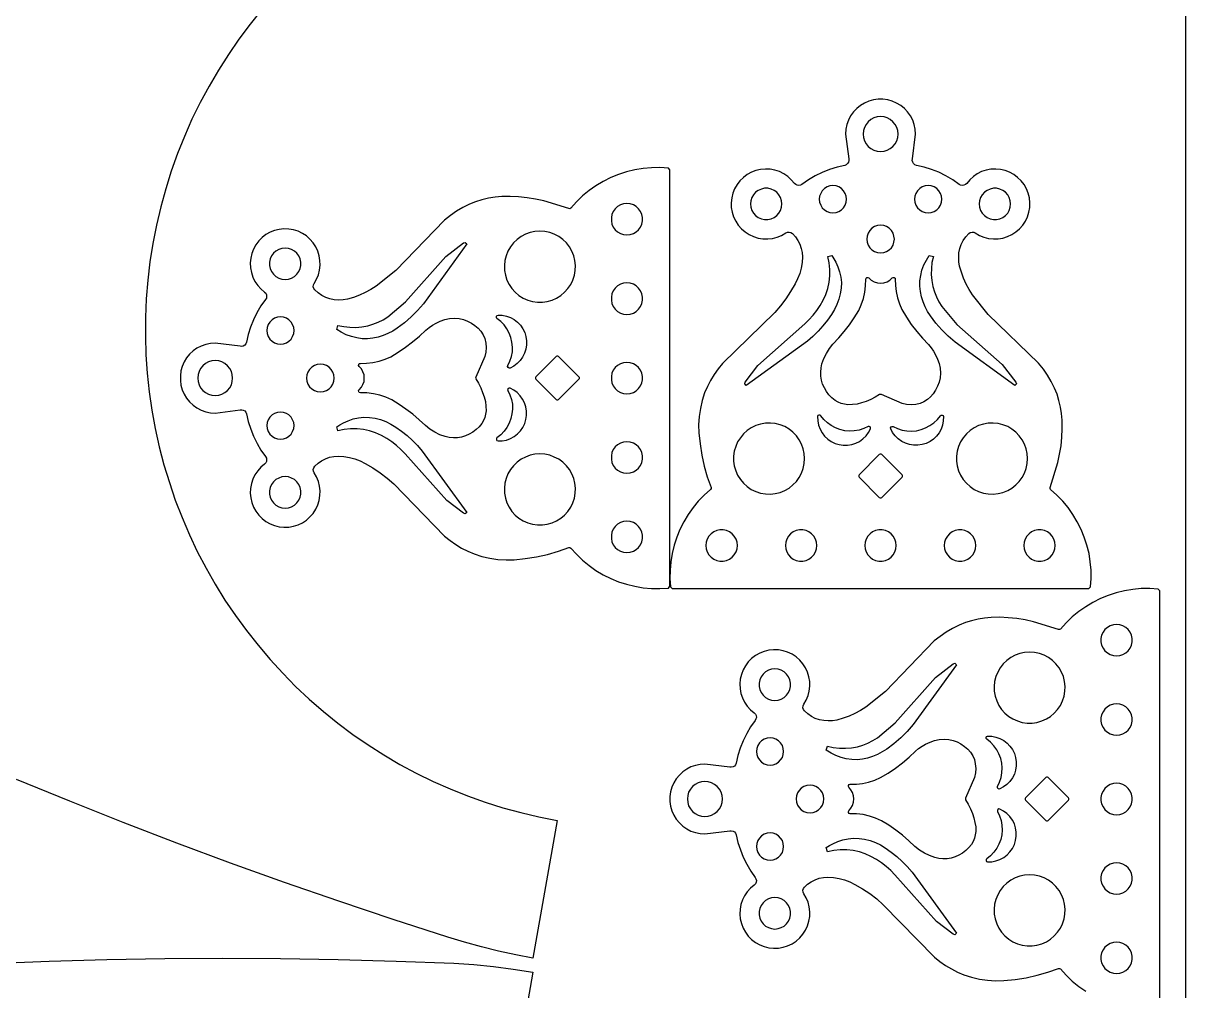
# Model space of a CAD drawing. Extents: x 0 to 1250, y 0 to 2500.
# Drawn here: x 1183.5 to 1250, y 503 to 558.4 of the extents above; entities that cross this region are included whole.
import ezdxf

# ---------------------------------------------------------------- set-up
doc = ezdxf.new("R2010")
doc.units = 0
doc.layers.get('0').update_dxf_attribs({"linetype": 'CONTINUOUS', "lineweight": 25})

msp = doc.modelspace()

# ---------------------------------------------------------------- linework, layer by layer
for points in [[(0, 0), (1250, 0), (1250, 2500), (0, 2500)], [(1220.64, 526.01), (1244.46, 526.01), (1244.56, 526.101), (1244.59, 526.582), (1244.59, 527.065), (1244.54, 527.546), (1244.47, 528.022), (1244.35, 528.491), (1244.2, 528.95), (1244.02, 529.397), (1243.8, 529.828), (1243.55, 530.242), (1243.28, 530.637), (1242.97, 531.009), (1242.63, 531.357), (1242.27, 531.679), (1242.24, 531.729), (1242.24, 531.79), (1242.68, 533.224), (1242.79, 533.699), (1242.87, 534.179), (1242.92, 534.663), (1242.94, 535.15), (1242.94, 535.637), (1242.9, 536.015), (1242.84, 536.39), (1242.75, 536.759), (1242.64, 537.121), (1242.5, 537.474), (1242.31, 537.852), (1242.1, 538.217), (1241.86, 538.565), (1241.59, 538.895), (1238.71, 541.685), (1237.81, 542.806), (1237.62, 543.112), (1237.44, 543.431), (1237.29, 543.763), (1237.17, 544.104), (1237.07, 544.454), (1237.03, 544.703), (1237.02, 544.955), (1237.03, 545.207), (1237.08, 545.455), (1237.16, 545.695), (1237.28, 545.921), (1237.42, 546.13), (1237.59, 546.318), (1237.68, 546.376), (1237.78, 546.403), (1237.88, 546.395), (1237.97, 546.353), (1238.21, 546.215), (1238.46, 546.111), (1238.73, 546.043), (1239, 546.012), (1239.28, 546.019), (1239.55, 546.064), (1239.81, 546.145), (1240.06, 546.261), (1240.29, 546.411), (1240.5, 546.591), (1240.68, 546.797), (1240.83, 547.026), (1240.95, 547.274), (1241.03, 547.536), (1241.08, 547.807), (1241.09, 548.082), (1241.06, 548.355), (1240.99, 548.622), (1240.89, 548.877), (1240.76, 549.116), (1240.59, 549.334), (1240.39, 549.527), (1240.17, 549.691), (1239.93, 549.824), (1239.68, 549.923), (1239.41, 549.985), (1239.14, 550.01), (1238.86, 549.997), (1238.59, 549.947), (1238.33, 549.86), (1238.08, 549.739), (1237.86, 549.584), (1237.65, 549.4), (1237.48, 549.19), (1237.41, 549.122), (1237.32, 549.08), (1237.22, 549.067), (1237.13, 549.086), (1237.04, 549.134), (1236.68, 549.393), (1236.29, 549.622), (1235.89, 549.821), (1235.47, 549.988), (1235.04, 550.121), (1234.6, 550.221), (1234.51, 550.256), (1234.44, 550.319), (1234.39, 550.401), (1234.36, 550.495), (1234.37, 550.591), (1234.55, 552.01), (1234.53, 552.283), (1234.48, 552.55), (1234.39, 552.807), (1234.26, 553.05), (1234.1, 553.273), (1233.92, 553.472), (1233.71, 553.644), (1233.47, 553.786), (1233.22, 553.895), (1232.96, 553.969), (1232.69, 554.006), (1232.42, 554.006), (1232.14, 553.969), (1231.88, 553.895), (1231.63, 553.786), (1231.4, 553.644), (1231.19, 553.472), (1231, 553.273), (1230.84, 553.05), (1230.72, 552.807), (1230.63, 552.55), (1230.57, 552.283), (1230.55, 552.01), (1230.73, 550.591), (1230.74, 550.495), (1230.72, 550.401), (1230.67, 550.319), (1230.59, 550.256), (1230.51, 550.22), (1230.07, 550.117), (1229.64, 549.982), (1229.22, 549.815), (1228.82, 549.617), (1228.43, 549.389), (1228.06, 549.134), (1227.97, 549.086), (1227.88, 549.067), (1227.78, 549.08), (1227.7, 549.122), (1227.63, 549.19), (1227.45, 549.4), (1227.25, 549.584), (1227.02, 549.739), (1226.77, 549.86), (1226.51, 549.947), (1226.24, 549.997), (1225.97, 550.01), (1225.69, 549.985), (1225.43, 549.923), (1225.17, 549.824), (1224.93, 549.691), (1224.71, 549.527), (1224.51, 549.334), (1224.35, 549.116), (1224.21, 548.877), (1224.11, 548.622), (1224.04, 548.355), (1224.01, 548.082), (1224.02, 547.807), (1224.07, 547.536), (1224.15, 547.274), (1224.27, 547.026), (1224.42, 546.797), (1224.61, 546.591), (1224.81, 546.411), (1225.04, 546.261), (1225.29, 546.145), (1225.56, 546.064), (1225.83, 546.019), (1226.1, 546.012), (1226.37, 546.043), (1226.64, 546.111), (1226.89, 546.215), (1227.13, 546.353), (1227.23, 546.395), (1227.33, 546.403), (1227.43, 546.376), (1227.51, 546.318), (1227.68, 546.134), (1227.82, 545.929), (1227.94, 545.707), (1228.02, 545.472), (1228.07, 545.228), (1228.09, 544.98), (1228.07, 544.656), (1228.01, 544.337), (1227.93, 544.024), (1227.81, 543.722), (1227.66, 543.433), (1227.41, 542.999), (1227.14, 542.582), (1226.83, 542.183), (1226.51, 541.805), (1223.51, 538.89), (1223.26, 538.582), (1223.03, 538.258), (1222.83, 537.919), (1222.65, 537.567), (1222.49, 537.203), (1222.35, 536.761), (1222.25, 536.308), (1222.18, 535.849), (1222.15, 535.385), (1222.16, 534.921), (1222.23, 534.28), (1222.33, 533.644), (1222.47, 533.016), (1222.64, 532.397), (1222.86, 531.79), (1222.86, 531.729), (1222.83, 531.679), (1222.47, 531.357), (1222.13, 531.009), (1221.83, 530.637), (1221.55, 530.242), (1221.3, 529.828), (1221.08, 529.397), (1220.9, 528.95), (1220.75, 528.491), (1220.64, 528.022), (1220.56, 527.546), (1220.52, 527.065), (1220.51, 526.582), (1220.54, 526.101)], [(1233.55, 552.01), (1233.53, 552.206), (1233.48, 552.393), (1233.38, 552.566), (1233.26, 552.718), (1233.11, 552.842), (1232.93, 552.934), (1232.75, 552.991), (1232.55, 553.01), (1232.36, 552.991), (1232.17, 552.934), (1232, 552.842), (1231.84, 552.718), (1231.72, 552.566), (1231.63, 552.393), (1231.57, 552.206), (1231.55, 552.01), (1231.57, 551.815), (1231.63, 551.628), (1231.72, 551.455), (1231.84, 551.303), (1232, 551.179), (1232.17, 551.087), (1232.36, 551.03), (1232.55, 551.01), (1232.75, 551.03), (1232.93, 551.087), (1233.11, 551.179), (1233.26, 551.303), (1233.38, 551.455), (1233.48, 551.628), (1233.53, 551.815)], [(1220.51, 526.14), (1220.51, 549.961), (1220.42, 550.06), (1219.94, 550.091), (1219.46, 550.084), (1218.98, 550.042), (1218.5, 549.964), (1218.03, 549.85), (1217.57, 549.701), (1217.13, 549.518), (1216.69, 549.301), (1216.28, 549.053), (1215.89, 548.775), (1215.51, 548.467), (1215.17, 548.133), (1214.84, 547.773), (1214.79, 547.74), (1214.73, 547.743), (1213.3, 548.183), (1212.82, 548.291), (1212.34, 548.371), (1211.86, 548.422), (1211.37, 548.443), (1210.89, 548.435), (1210.51, 548.401), (1210.13, 548.34), (1209.76, 548.252), (1209.4, 548.137), (1209.05, 547.997), (1208.67, 547.809), (1208.31, 547.594), (1207.96, 547.354), (1207.63, 547.09), (1204.84, 544.207), (1203.72, 543.311), (1203.41, 543.114), (1203.09, 542.94), (1202.76, 542.79), (1202.42, 542.665), (1202.07, 542.565), (1201.82, 542.525), (1201.57, 542.514), (1201.32, 542.532), (1201.07, 542.579), (1200.83, 542.662), (1200.6, 542.777), (1200.39, 542.921), (1200.2, 543.091), (1200.15, 543.176), (1200.12, 543.274), (1200.13, 543.376), (1200.17, 543.47), (1200.31, 543.708), (1200.41, 543.962), (1200.48, 544.228), (1200.51, 544.501), (1200.5, 544.776), (1200.46, 545.047), (1200.38, 545.31), (1200.26, 545.559), (1200.11, 545.789), (1199.93, 545.997), (1199.73, 546.179), (1199.5, 546.33), (1199.25, 546.448), (1198.99, 546.532), (1198.72, 546.578), (1198.44, 546.588), (1198.17, 546.559), (1197.9, 546.493), (1197.65, 546.391), (1197.41, 546.256), (1197.19, 546.088), (1197, 545.893), (1196.83, 545.673), (1196.7, 545.432), (1196.6, 545.176), (1196.54, 544.908), (1196.51, 544.634), (1196.53, 544.36), (1196.58, 544.09), (1196.66, 543.829), (1196.78, 543.582), (1196.94, 543.355), (1197.12, 543.151), (1197.33, 542.974), (1197.4, 542.905), (1197.44, 542.818), (1197.45, 542.722), (1197.44, 542.627), (1197.39, 542.543), (1197.13, 542.175), (1196.9, 541.788), (1196.7, 541.384), (1196.53, 540.966), (1196.4, 540.536), (1196.3, 540.097), (1196.27, 540.008), (1196.2, 539.934), (1196.12, 539.884), (1196.03, 539.863), (1195.93, 539.873), (1194.51, 540.05), (1194.24, 540.032), (1193.97, 539.976), (1193.71, 539.885), (1193.47, 539.759), (1193.25, 539.602), (1193.05, 539.416), (1192.88, 539.204), (1192.74, 538.971), (1192.63, 538.72), (1192.55, 538.457), (1192.52, 538.187), (1192.52, 537.914), (1192.55, 537.644), (1192.63, 537.381), (1192.74, 537.13), (1192.88, 536.897), (1193.05, 536.685), (1193.25, 536.499), (1193.47, 536.342), (1193.71, 536.216), (1193.97, 536.125), (1194.24, 536.069), (1194.51, 536.05), (1195.93, 536.228), (1196.03, 536.238), (1196.12, 536.217), (1196.2, 536.167), (1196.27, 536.093), (1196.3, 536.004), (1196.4, 535.566), (1196.54, 535.137), (1196.71, 534.72), (1196.91, 534.316), (1197.13, 533.928), (1197.39, 533.558), (1197.44, 533.473), (1197.45, 533.379), (1197.44, 533.283), (1197.4, 533.196), (1197.33, 533.127), (1197.12, 532.95), (1196.94, 532.746), (1196.78, 532.519), (1196.66, 532.272), (1196.58, 532.011), (1196.53, 531.741), (1196.51, 531.467), (1196.54, 531.193), (1196.6, 530.925), (1196.7, 530.669), (1196.83, 530.428), (1197, 530.208), (1197.19, 530.013), (1197.41, 529.845), (1197.65, 529.709), (1197.9, 529.608), (1198.17, 529.542), (1198.44, 529.513), (1198.72, 529.523), (1198.99, 529.569), (1199.25, 529.653), (1199.5, 529.771), (1199.73, 529.922), (1199.93, 530.104), (1200.11, 530.312), (1200.26, 530.542), (1200.38, 530.791), (1200.46, 531.054), (1200.5, 531.325), (1200.51, 531.6), (1200.48, 531.873), (1200.41, 532.139), (1200.31, 532.393), (1200.17, 532.631), (1200.13, 532.725), (1200.12, 532.827), (1200.15, 532.925), (1200.2, 533.01), (1200.39, 533.178), (1200.59, 533.32), (1200.81, 533.434), (1201.05, 533.517), (1201.29, 533.568), (1201.54, 533.586), (1201.87, 533.565), (1202.19, 533.511), (1202.5, 533.425), (1202.8, 533.309), (1203.09, 533.163), (1203.52, 532.913), (1203.94, 532.636), (1204.34, 532.332), (1204.72, 532.004), (1207.63, 529.007), (1207.94, 528.759), (1208.26, 528.532), (1208.6, 528.328), (1208.96, 528.148), (1209.32, 527.993), (1209.76, 527.852), (1210.21, 527.747), (1210.67, 527.68), (1211.14, 527.652), (1211.6, 527.661), (1212.24, 527.725), (1212.88, 527.826), (1213.51, 527.966), (1214.13, 528.144), (1214.73, 528.358), (1214.79, 528.361), (1214.84, 528.328), (1215.17, 527.968), (1215.51, 527.634), (1215.89, 527.326), (1216.28, 527.048), (1216.69, 526.8), (1217.13, 526.583), (1217.57, 526.4), (1218.03, 526.251), (1218.5, 526.137), (1218.98, 526.059), (1219.46, 526.016), (1219.94, 526.01), (1220.42, 526.041)], [(1230.61, 548.282), (1230.59, 548.455), (1230.53, 548.619), (1230.44, 548.767), (1230.32, 548.89), (1230.17, 548.983), (1230.01, 549.04), (1229.83, 549.06), (1229.66, 549.04), (1229.49, 548.983), (1229.35, 548.89), (1229.22, 548.767), (1229.13, 548.619), (1229.07, 548.455), (1229.05, 548.282), (1229.07, 548.109), (1229.13, 547.944), (1229.22, 547.797), (1229.35, 547.673), (1229.49, 547.581), (1229.66, 547.523), (1229.83, 547.504), (1230.01, 547.523), (1230.17, 547.581), (1230.32, 547.673), (1230.44, 547.797), (1230.53, 547.944), (1230.59, 548.109)], [(1236.05, 548.282), (1236.03, 548.455), (1235.97, 548.619), (1235.88, 548.767), (1235.76, 548.89), (1235.61, 548.983), (1235.44, 549.04), (1235.27, 549.06), (1235.1, 549.04), (1234.93, 548.983), (1234.79, 548.89), (1234.66, 548.767), (1234.57, 548.619), (1234.51, 548.455), (1234.49, 548.282), (1234.51, 548.109), (1234.57, 547.944), (1234.66, 547.797), (1234.79, 547.673), (1234.93, 547.581), (1235.1, 547.523), (1235.27, 547.504), (1235.44, 547.523), (1235.61, 547.581), (1235.76, 547.673), (1235.88, 547.797), (1235.97, 547.944), (1236.03, 548.109)], [(1226.91, 548.01), (1226.89, 548.198), (1226.84, 548.377), (1226.74, 548.539), (1226.62, 548.679), (1226.46, 548.79), (1226.29, 548.866), (1226.11, 548.906), (1225.92, 548.906), (1225.74, 548.866), (1225.56, 548.79), (1225.41, 548.679), (1225.29, 548.539), (1225.19, 548.377), (1225.13, 548.198), (1225.11, 548.01), (1225.13, 547.823), (1225.19, 547.644), (1225.29, 547.481), (1225.41, 547.342), (1225.56, 547.231), (1225.74, 547.154), (1225.92, 547.115), (1226.11, 547.115), (1226.29, 547.154), (1226.46, 547.231), (1226.62, 547.342), (1226.74, 547.481), (1226.84, 547.644), (1226.89, 547.823)], [(1239.99, 548.01), (1239.97, 548.198), (1239.91, 548.377), (1239.82, 548.539), (1239.69, 548.679), (1239.54, 548.79), (1239.37, 548.866), (1239.18, 548.906), (1239, 548.906), (1238.81, 548.866), (1238.64, 548.79), (1238.49, 548.679), (1238.36, 548.539), (1238.27, 548.377), (1238.21, 548.198), (1238.19, 548.01), (1238.21, 547.823), (1238.27, 547.644), (1238.36, 547.481), (1238.49, 547.342), (1238.64, 547.231), (1238.81, 547.154), (1239, 547.115), (1239.18, 547.115), (1239.37, 547.154), (1239.54, 547.231), (1239.69, 547.342), (1239.82, 547.481), (1239.91, 547.644), (1239.97, 547.823)], [(1218.05, 548.037), (1217.86, 548.017), (1217.68, 547.959), (1217.52, 547.865), (1217.38, 547.739), (1217.27, 547.587), (1217.19, 547.415), (1217.16, 547.231), (1217.16, 547.043), (1217.19, 546.858), (1217.27, 546.687), (1217.38, 546.534), (1217.52, 546.408), (1217.68, 546.314), (1217.86, 546.256), (1218.05, 546.237), (1218.24, 546.256), (1218.42, 546.314), (1218.58, 546.408), (1218.72, 546.534), (1218.83, 546.687), (1218.91, 546.858), (1218.95, 547.043), (1218.95, 547.231), (1218.91, 547.415), (1218.83, 547.587), (1218.72, 547.739), (1218.58, 547.865), (1218.42, 547.959), (1218.24, 548.017)], [(1213.08, 546.455), (1212.79, 546.436), (1212.52, 546.377), (1212.25, 546.28), (1212, 546.146), (1211.77, 545.98), (1211.57, 545.783), (1211.39, 545.559), (1211.25, 545.314), (1211.14, 545.051), (1211.08, 544.776), (1211.05, 544.494), (1211.06, 544.21), (1211.1, 543.931), (1211.19, 543.661), (1211.32, 543.406), (1211.48, 543.171), (1211.66, 542.961), (1211.88, 542.778), (1212.12, 542.628), (1212.38, 542.513), (1212.65, 542.434), (1212.94, 542.395), (1213.22, 542.395), (1213.5, 542.434), (1213.77, 542.513), (1214.03, 542.628), (1214.27, 542.778), (1214.49, 542.961), (1214.68, 543.171), (1214.84, 543.406), (1214.96, 543.661), (1215.05, 543.931), (1215.1, 544.21), (1215.11, 544.494), (1215.08, 544.776), (1215.01, 545.051), (1214.9, 545.314), (1214.76, 545.559), (1214.59, 545.783), (1214.38, 545.98), (1214.15, 546.146), (1213.9, 546.28), (1213.64, 546.377), (1213.36, 546.436)], [(1233.34, 546.001), (1233.32, 546.177), (1233.27, 546.345), (1233.17, 546.495), (1233.05, 546.621), (1232.9, 546.715), (1232.73, 546.774), (1232.55, 546.794), (1232.38, 546.774), (1232.21, 546.715), (1232.06, 546.621), (1231.93, 546.495), (1231.84, 546.345), (1231.78, 546.177), (1231.76, 546.001), (1231.78, 545.824), (1231.84, 545.656), (1231.93, 545.506), (1232.06, 545.381), (1232.21, 545.286), (1232.38, 545.227), (1232.55, 545.208), (1232.73, 545.227), (1232.9, 545.286), (1233.05, 545.381), (1233.17, 545.506), (1233.27, 545.656), (1233.32, 545.824)], [(1202.91, 540.303), (1202.6, 540.347), (1202.3, 540.423), (1202, 540.531), (1201.72, 540.669), (1201.46, 540.835), (1201.52, 541.064), (1201.86, 540.994), (1202.2, 540.956), (1202.55, 540.952), (1202.89, 540.981), (1203.23, 541.042), (1203.53, 541.132), (1203.83, 541.247), (1204.11, 541.388), (1204.39, 541.552), (1205.4, 542.415), (1207.7, 545.004), (1208.7, 545.788), (1208.81, 545.815), (1208.9, 545.732), (1206.42, 542.307), (1206.08, 541.914), (1205.72, 541.548), (1205.33, 541.211), (1204.91, 540.905), (1204.66, 540.74), (1204.39, 540.598), (1204.11, 540.481), (1203.82, 540.391), (1203.52, 540.327), (1203.22, 540.291)], [(1198.51, 545.489), (1198.32, 545.469), (1198.15, 545.411), (1197.98, 545.317), (1197.84, 545.191), (1197.73, 545.039), (1197.66, 544.867), (1197.62, 544.683), (1197.62, 544.495), (1197.66, 544.311), (1197.73, 544.139), (1197.84, 543.987), (1197.98, 543.861), (1198.15, 543.767), (1198.32, 543.709), (1198.51, 543.689), (1198.7, 543.709), (1198.88, 543.767), (1199.04, 543.861), (1199.18, 543.987), (1199.29, 544.139), (1199.37, 544.311), (1199.41, 544.495), (1199.41, 544.683), (1199.37, 544.867), (1199.29, 545.039), (1199.18, 545.191), (1199.04, 545.317), (1198.88, 545.411), (1198.7, 545.469)], [(1229.77, 545.065), (1229.88, 544.878), (1229.99, 544.685), (1230.11, 544.408), (1230.21, 544.119), (1230.28, 543.822), (1230.31, 543.519), (1230.3, 543.196), (1230.25, 542.876), (1230.17, 542.563), (1230.06, 542.26), (1229.92, 541.969), (1229.75, 541.695), (1229.51, 541.356), (1229.26, 541.033), (1228.98, 540.726), (1228.68, 540.437), (1228.37, 540.168), (1224.87, 537.626), (1224.79, 537.714), (1224.81, 537.822), (1225.54, 538.764), (1228.22, 541.153), (1228.46, 541.39), (1228.69, 541.646), (1228.9, 541.917), (1229.09, 542.203), (1229.27, 542.514), (1229.42, 542.841), (1229.53, 543.182), (1229.61, 543.531), (1229.65, 543.901), (1229.65, 544.271), (1229.61, 544.641), (1229.54, 545.005)], [(1234.8, 543.615), (1234.85, 543.924), (1234.92, 544.227), (1235.03, 544.52), (1235.17, 544.801), (1235.34, 545.065), (1235.57, 545.005), (1235.49, 544.666), (1235.46, 544.322), (1235.45, 543.977), (1235.48, 543.632), (1235.54, 543.292), (1235.63, 542.987), (1235.75, 542.692), (1235.89, 542.408), (1236.05, 542.136), (1236.92, 541.124), (1239.5, 538.824), (1240.29, 537.822), (1240.32, 537.714), (1240.23, 537.626), (1236.81, 540.105), (1236.42, 540.44), (1236.05, 540.805), (1235.71, 541.196), (1235.41, 541.612), (1235.24, 541.866), (1235.1, 542.135), (1234.98, 542.415), (1234.89, 542.705), (1234.83, 543.002), (1234.79, 543.303)], [(1233.27, 543.81), (1233.33, 543.805), (1233.38, 543.768), (1233.39, 543.711), (1233.4, 543.351), (1233.44, 542.995), (1233.52, 542.644), (1233.63, 542.302), (1233.77, 541.972), (1234.03, 541.539), (1234.31, 541.121), (1234.62, 540.719), (1234.94, 540.336), (1235.29, 539.972), (1235.44, 539.787), (1235.57, 539.591), (1235.69, 539.386), (1235.81, 539.14), (1235.9, 538.881), (1235.95, 538.612), (1235.97, 538.339), (1235.95, 538.065), (1235.9, 537.822), (1235.81, 537.587), (1235.7, 537.365), (1235.56, 537.158), (1235.41, 536.977), (1235.23, 536.821), (1235.03, 536.695), (1234.81, 536.601), (1234.56, 536.543), (1234.3, 536.522), (1234.04, 536.538), (1233.79, 536.589), (1232.6, 537.106), (1232.55, 537.12), (1232.5, 537.106), (1232.25, 536.958), (1231.99, 536.828), (1231.72, 536.718), (1231.47, 536.629), (1231.22, 536.566), (1230.95, 536.532), (1230.69, 536.526), (1230.49, 536.549), (1230.3, 536.597), (1230.12, 536.67), (1229.95, 536.766), (1229.77, 536.916), (1229.6, 537.088), (1229.46, 537.278), (1229.34, 537.485), (1229.24, 537.704), (1229.18, 537.93), (1229.14, 538.162), (1229.13, 538.397), (1229.15, 538.632), (1229.2, 538.861), (1229.31, 539.168), (1229.46, 539.46), (1229.63, 539.737), (1229.83, 539.994), (1230.16, 540.345), (1230.48, 540.713), (1230.77, 541.097), (1231.05, 541.497), (1231.3, 541.91), (1231.45, 542.25), (1231.57, 542.603), (1231.66, 542.967), (1231.7, 543.337), (1231.71, 543.711), (1231.73, 543.768), (1231.77, 543.805), (1231.83, 543.81), (1231.88, 543.78), (1232.02, 543.657), (1232.19, 543.564), (1232.37, 543.507), (1232.55, 543.488), (1232.74, 543.507), (1232.92, 543.564), (1233.08, 543.657), (1233.22, 543.78)], [(1218.05, 543.493), (1217.86, 543.474), (1217.68, 543.416), (1217.52, 543.322), (1217.38, 543.196), (1217.27, 543.043), (1217.19, 542.872), (1217.16, 542.688), (1217.16, 542.5), (1217.19, 542.315), (1217.27, 542.144), (1217.38, 541.991), (1217.52, 541.865), (1217.68, 541.771), (1217.86, 541.713), (1218.05, 541.693), (1218.24, 541.713), (1218.42, 541.771), (1218.58, 541.865), (1218.72, 541.991), (1218.83, 542.144), (1218.91, 542.315), (1218.95, 542.5), (1218.95, 542.688), (1218.91, 542.872), (1218.83, 543.043), (1218.72, 543.196), (1218.58, 543.322), (1218.42, 543.416), (1218.24, 543.474)], [(1198.24, 541.548), (1198.07, 541.529), (1197.9, 541.471), (1197.76, 541.378), (1197.63, 541.255), (1197.54, 541.108), (1197.48, 540.943), (1197.46, 540.77), (1197.48, 540.597), (1197.54, 540.433), (1197.63, 540.285), (1197.76, 540.162), (1197.9, 540.069), (1198.07, 540.012), (1198.24, 539.992), (1198.41, 540.012), (1198.58, 540.069), (1198.73, 540.162), (1198.85, 540.285), (1198.94, 540.433), (1199, 540.597), (1199.02, 540.77), (1199, 540.943), (1198.94, 541.108), (1198.85, 541.255), (1198.73, 541.378), (1198.58, 541.471), (1198.41, 541.529)], [(1202.71, 538.77), (1202.72, 538.83), (1202.75, 538.876), (1202.81, 538.892), (1203.17, 538.9), (1203.53, 538.942), (1203.88, 539.019), (1204.22, 539.129), (1204.55, 539.272), (1204.98, 539.529), (1205.4, 539.81), (1205.8, 540.115), (1206.19, 540.442), (1206.55, 540.79), (1206.74, 540.937), (1206.93, 541.069), (1207.14, 541.185), (1207.38, 541.308), (1207.64, 541.397), (1207.91, 541.452), (1208.18, 541.471), (1208.46, 541.453), (1208.7, 541.396), (1208.93, 541.311), (1209.16, 541.197), (1209.36, 541.057), (1209.55, 540.905), (1209.7, 540.726), (1209.83, 540.526), (1209.92, 540.309), (1209.98, 540.056), (1210, 539.798), (1209.98, 539.539), (1209.93, 539.285), (1209.42, 538.102), (1209.4, 538.05), (1209.42, 537.999), (1209.56, 537.75), (1209.69, 537.491), (1209.8, 537.223), (1209.89, 536.973), (1209.96, 536.714), (1209.99, 536.451), (1210, 536.185), (1209.97, 535.992), (1209.93, 535.803), (1209.85, 535.622), (1209.76, 535.453), (1209.61, 535.267), (1209.43, 535.101), (1209.24, 534.957), (1209.04, 534.837), (1208.82, 534.743), (1208.59, 534.674), (1208.36, 534.636), (1208.13, 534.627), (1207.89, 534.649), (1207.66, 534.701), (1207.35, 534.813), (1207.06, 534.957), (1206.79, 535.129), (1206.53, 535.329), (1206.18, 535.663), (1205.81, 535.977), (1205.42, 536.272), (1205.03, 536.546), (1204.61, 536.798), (1204.27, 536.952), (1203.92, 537.071), (1203.56, 537.154), (1203.18, 537.2), (1202.81, 537.209), (1202.75, 537.225), (1202.72, 537.271), (1202.71, 537.331), (1202.74, 537.382), (1202.87, 537.523), (1202.96, 537.686), (1203.02, 537.864), (1203.03, 538.05), (1203.02, 538.237), (1202.96, 538.415), (1202.87, 538.578), (1202.74, 538.719)], [(1210.59, 541.516), (1210.59, 541.577), (1210.62, 541.628), (1210.68, 541.649), (1210.92, 541.64), (1211.16, 541.594), (1211.39, 541.512), (1211.6, 541.396), (1211.79, 541.248), (1211.96, 541.073), (1212.1, 540.875), (1212.21, 540.657), (1212.28, 540.425), (1212.31, 540.185), (1212.31, 539.943), (1212.27, 539.703), (1212.2, 539.472), (1212.09, 539.256), (1211.95, 539.058), (1211.78, 538.885), (1211.59, 538.739), (1211.37, 538.625), (1211.31, 538.619), (1211.26, 538.649), (1211.23, 538.705), (1211.25, 538.765), (1211.36, 539.015), (1211.45, 539.278), (1211.5, 539.55), (1211.51, 539.826), (1211.48, 540.101), (1211.42, 540.37), (1211.32, 540.629), (1211.19, 540.872), (1211.03, 541.095), (1210.84, 541.295), (1210.62, 541.467)], [(1194.51, 539.05), (1194.32, 539.031), (1194.13, 538.974), (1193.96, 538.882), (1193.8, 538.758), (1193.68, 538.606), (1193.59, 538.433), (1193.53, 538.246), (1193.51, 538.05), (1193.53, 537.855), (1193.59, 537.668), (1193.68, 537.495), (1193.8, 537.343), (1193.96, 537.219), (1194.13, 537.127), (1194.32, 537.07), (1194.51, 537.05), (1194.71, 537.07), (1194.89, 537.127), (1195.07, 537.219), (1195.22, 537.343), (1195.34, 537.495), (1195.44, 537.668), (1195.49, 537.855), (1195.51, 538.05), (1195.49, 538.246), (1195.44, 538.433), (1195.34, 538.606), (1195.22, 538.758), (1195.07, 538.882), (1194.89, 538.974), (1194.71, 539.031)], [(1214, 539.279), (1212.84, 538.121), (1212.82, 538.076), (1212.82, 538.025), (1212.84, 537.98), (1214, 536.822), (1214.05, 536.797), (1214.1, 536.797), (1214.14, 536.822), (1215.3, 537.98), (1215.33, 538.025), (1215.33, 538.076), (1215.3, 538.121), (1214.14, 539.279), (1214.1, 539.304), (1214.05, 539.304)], [(1200.52, 538.843), (1200.35, 538.824), (1200.18, 538.765), (1200.03, 538.67), (1199.9, 538.545), (1199.81, 538.395), (1199.75, 538.227), (1199.73, 538.05), (1199.75, 537.874), (1199.81, 537.706), (1199.9, 537.556), (1200.03, 537.43), (1200.18, 537.336), (1200.35, 537.277), (1200.52, 537.257), (1200.7, 537.277), (1200.87, 537.336), (1201.02, 537.43), (1201.14, 537.556), (1201.24, 537.706), (1201.29, 537.874), (1201.31, 538.05), (1201.29, 538.227), (1201.24, 538.395), (1201.14, 538.545), (1201.02, 538.67), (1200.87, 538.765), (1200.7, 538.824)], [(1218.05, 538.951), (1217.86, 538.931), (1217.68, 538.873), (1217.52, 538.779), (1217.38, 538.653), (1217.27, 538.5), (1217.19, 538.329), (1217.16, 538.145), (1217.16, 537.956), (1217.19, 537.772), (1217.27, 537.601), (1217.38, 537.448), (1217.52, 537.322), (1217.68, 537.228), (1217.86, 537.17), (1218.05, 537.15), (1218.24, 537.17), (1218.42, 537.228), (1218.58, 537.322), (1218.72, 537.448), (1218.83, 537.601), (1218.91, 537.772), (1218.95, 537.956), (1218.95, 538.145), (1218.91, 538.329), (1218.83, 538.5), (1218.72, 538.653), (1218.58, 538.779), (1218.42, 538.873), (1218.24, 538.931)], [(1211.37, 537.476), (1211.31, 537.482), (1211.26, 537.452), (1211.23, 537.396), (1211.25, 537.336), (1211.36, 537.086), (1211.45, 536.823), (1211.5, 536.551), (1211.51, 536.275), (1211.48, 536), (1211.42, 535.731), (1211.32, 535.472), (1211.19, 535.229), (1211.03, 535.006), (1210.84, 534.806), (1210.62, 534.634), (1210.59, 534.585), (1210.59, 534.524), (1210.62, 534.473), (1210.68, 534.452), (1210.92, 534.461), (1211.16, 534.507), (1211.39, 534.589), (1211.6, 534.705), (1211.79, 534.853), (1211.96, 535.028), (1212.1, 535.226), (1212.21, 535.444), (1212.28, 535.676), (1212.31, 535.916), (1212.31, 536.158), (1212.27, 536.398), (1212.2, 536.629), (1212.09, 536.845), (1211.95, 537.043), (1211.78, 537.216), (1211.59, 537.362)], [(1198.24, 536.109), (1198.07, 536.089), (1197.9, 536.032), (1197.76, 535.939), (1197.63, 535.816), (1197.54, 535.668), (1197.48, 535.504), (1197.46, 535.331), (1197.48, 535.158), (1197.54, 534.993), (1197.63, 534.846), (1197.76, 534.723), (1197.9, 534.63), (1198.07, 534.572), (1198.24, 534.553), (1198.41, 534.572), (1198.58, 534.63), (1198.73, 534.723), (1198.85, 534.846), (1198.94, 534.993), (1199, 535.158), (1199.02, 535.331), (1199, 535.504), (1198.94, 535.668), (1198.85, 535.816), (1198.73, 535.939), (1198.58, 536.032), (1198.41, 536.089)], [(1201.46, 535.266), (1201.64, 535.382), (1201.84, 535.486), (1202.11, 535.613), (1202.4, 535.71), (1202.7, 535.776), (1203, 535.809), (1203.33, 535.797), (1203.65, 535.751), (1203.96, 535.672), (1204.26, 535.561), (1204.55, 535.42), (1204.83, 535.249), (1205.17, 535.013), (1205.49, 534.756), (1205.8, 534.479), (1206.08, 534.184), (1206.35, 533.87), (1208.9, 530.369), (1208.81, 530.286), (1208.7, 530.313), (1207.76, 531.042), (1205.37, 533.716), (1205.13, 533.964), (1204.88, 534.193), (1204.61, 534.402), (1204.32, 534.591), (1204.01, 534.77), (1203.68, 534.917), (1203.34, 535.029), (1202.99, 535.107), (1202.62, 535.145), (1202.25, 535.146), (1201.88, 535.11), (1201.52, 535.037)], [(1231.98, 535.149), (1231.98, 535.211), (1231.95, 535.264), (1231.9, 535.289), (1231.84, 535.277), (1231.59, 535.158), (1231.32, 535.073), (1231.05, 535.025), (1230.78, 535.013), (1230.5, 535.039), (1230.23, 535.101), (1229.97, 535.198), (1229.73, 535.329), (1229.51, 535.491), (1229.31, 535.682), (1229.14, 535.898), (1229.09, 535.935), (1229.03, 535.937), (1228.97, 535.903), (1228.95, 535.845), (1228.96, 535.603), (1229.01, 535.365), (1229.09, 535.136), (1229.21, 534.923), (1229.35, 534.731), (1229.53, 534.563), (1229.73, 534.424), (1229.95, 534.317), (1230.18, 534.245), (1230.42, 534.208), (1230.66, 534.209), (1230.9, 534.248), (1231.13, 534.322), (1231.35, 534.431), (1231.54, 534.572), (1231.72, 534.741), (1231.86, 534.935)], [(1236.02, 535.935), (1236.08, 535.937), (1236.13, 535.903), (1236.15, 535.845), (1236.14, 535.603), (1236.1, 535.365), (1236.01, 535.136), (1235.9, 534.923), (1235.75, 534.731), (1235.57, 534.563), (1235.38, 534.424), (1235.16, 534.317), (1234.93, 534.245), (1234.69, 534.208), (1234.44, 534.209), (1234.2, 534.248), (1233.97, 534.322), (1233.76, 534.431), (1233.56, 534.572), (1233.39, 534.741), (1233.24, 534.935), (1233.13, 535.149), (1233.12, 535.211), (1233.15, 535.264), (1233.21, 535.289), (1233.27, 535.277), (1233.52, 535.158), (1233.78, 535.073), (1234.05, 535.025), (1234.33, 535.013), (1234.6, 535.039), (1234.87, 535.101), (1235.13, 535.198), (1235.37, 535.329), (1235.6, 535.491), (1235.8, 535.682), (1235.97, 535.898)], [(1228.21, 533.445), (1228.19, 533.728), (1228.13, 534.006), (1228.04, 534.272), (1227.9, 534.523), (1227.74, 534.752), (1227.54, 534.956), (1227.32, 535.131), (1227.07, 535.272), (1226.81, 535.379), (1226.53, 535.447), (1226.25, 535.477), (1225.97, 535.467), (1225.69, 535.418), (1225.42, 535.33), (1225.16, 535.206), (1224.93, 535.047), (1224.72, 534.857), (1224.54, 534.64), (1224.38, 534.4), (1224.27, 534.141), (1224.19, 533.868), (1224.15, 533.587), (1224.15, 533.304), (1224.19, 533.023), (1224.27, 532.75), (1224.38, 532.491), (1224.54, 532.251), (1224.72, 532.033), (1224.93, 531.844), (1225.16, 531.685), (1225.42, 531.561), (1225.69, 531.473), (1225.97, 531.424), (1226.25, 531.414), (1226.53, 531.444), (1226.81, 531.512), (1227.07, 531.618), (1227.32, 531.76), (1227.54, 531.935), (1227.74, 532.139), (1227.9, 532.368), (1228.04, 532.619), (1228.13, 532.885), (1228.19, 533.163)], [(1240.96, 533.445), (1240.94, 533.728), (1240.88, 534.006), (1240.78, 534.272), (1240.65, 534.523), (1240.48, 534.752), (1240.28, 534.956), (1240.06, 535.131), (1239.82, 535.272), (1239.55, 535.379), (1239.28, 535.447), (1238.99, 535.477), (1238.71, 535.467), (1238.43, 535.418), (1238.16, 535.33), (1237.91, 535.206), (1237.67, 535.047), (1237.46, 534.857), (1237.28, 534.64), (1237.13, 534.4), (1237.01, 534.141), (1236.94, 533.868), (1236.9, 533.587), (1236.9, 533.304), (1236.94, 533.023), (1237.01, 532.75), (1237.13, 532.491), (1237.28, 532.251), (1237.46, 532.033), (1237.67, 531.844), (1237.91, 531.685), (1238.16, 531.561), (1238.43, 531.473), (1238.71, 531.424), (1238.99, 531.414), (1239.28, 531.444), (1239.55, 531.512), (1239.82, 531.618), (1240.06, 531.76), (1240.28, 531.935), (1240.48, 532.139), (1240.65, 532.368), (1240.78, 532.619), (1240.88, 532.885), (1240.94, 533.163)], [(1218.05, 534.408), (1217.86, 534.388), (1217.68, 534.33), (1217.52, 534.236), (1217.38, 534.11), (1217.27, 533.957), (1217.19, 533.786), (1217.16, 533.602), (1217.16, 533.413), (1217.19, 533.229), (1217.27, 533.058), (1217.38, 532.905), (1217.52, 532.779), (1217.68, 532.685), (1217.86, 532.627), (1218.05, 532.607), (1218.24, 532.627), (1218.42, 532.685), (1218.58, 532.779), (1218.72, 532.905), (1218.83, 533.058), (1218.91, 533.229), (1218.95, 533.413), (1218.95, 533.602), (1218.91, 533.786), (1218.83, 533.957), (1218.72, 534.11), (1218.58, 534.236), (1218.42, 534.33), (1218.24, 534.388)], [(1213.08, 533.711), (1212.79, 533.691), (1212.52, 533.632), (1212.25, 533.535), (1212, 533.402), (1211.77, 533.235), (1211.57, 533.038), (1211.39, 532.815), (1211.25, 532.569), (1211.14, 532.306), (1211.08, 532.031), (1211.05, 531.749), (1211.06, 531.466), (1211.1, 531.187), (1211.19, 530.917), (1211.32, 530.662), (1211.48, 530.427), (1211.66, 530.216), (1211.88, 530.034), (1212.12, 529.884), (1212.38, 529.768), (1212.65, 529.69), (1212.94, 529.651), (1213.22, 529.651), (1213.5, 529.69), (1213.77, 529.768), (1214.03, 529.884), (1214.27, 530.034), (1214.49, 530.216), (1214.68, 530.427), (1214.84, 530.662), (1214.96, 530.917), (1215.05, 531.187), (1215.1, 531.466), (1215.11, 531.749), (1215.08, 532.031), (1215.01, 532.306), (1214.9, 532.569), (1214.76, 532.815), (1214.59, 533.038), (1214.38, 533.235), (1214.15, 533.402), (1213.9, 533.535), (1213.64, 533.632), (1213.36, 533.691)], [(1233.78, 532.52), (1232.62, 533.678), (1232.58, 533.703), (1232.53, 533.703), (1232.48, 533.678), (1231.32, 532.52), (1231.3, 532.475), (1231.3, 532.423), (1231.32, 532.379), (1232.48, 531.221), (1232.53, 531.195), (1232.58, 531.195), (1232.62, 531.221), (1233.78, 532.379), (1233.81, 532.423), (1233.81, 532.475)], [(1198.51, 532.412), (1198.32, 532.392), (1198.15, 532.334), (1197.98, 532.24), (1197.84, 532.114), (1197.73, 531.962), (1197.66, 531.79), (1197.62, 531.606), (1197.62, 531.418), (1197.66, 531.234), (1197.73, 531.062), (1197.84, 530.91), (1197.98, 530.784), (1198.15, 530.69), (1198.32, 530.632), (1198.51, 530.612), (1198.7, 530.632), (1198.88, 530.69), (1199.04, 530.784), (1199.18, 530.91), (1199.29, 531.062), (1199.37, 531.234), (1199.41, 531.418), (1199.41, 531.606), (1199.37, 531.79), (1199.29, 531.962), (1199.18, 532.114), (1199.04, 532.24), (1198.88, 532.334), (1198.7, 532.392)], [(1218.05, 529.865), (1217.86, 529.845), (1217.68, 529.787), (1217.52, 529.693), (1217.38, 529.567), (1217.27, 529.414), (1217.19, 529.243), (1217.16, 529.058), (1217.16, 528.87), (1217.19, 528.686), (1217.27, 528.514), (1217.38, 528.362), (1217.52, 528.236), (1217.68, 528.142), (1217.86, 528.084), (1218.05, 528.064), (1218.24, 528.084), (1218.42, 528.142), (1218.58, 528.236), (1218.72, 528.362), (1218.83, 528.514), (1218.91, 528.686), (1218.95, 528.87), (1218.95, 529.058), (1218.91, 529.243), (1218.83, 529.414), (1218.72, 529.567), (1218.58, 529.693), (1218.42, 529.787), (1218.24, 529.845)], [(1224.37, 528.472), (1224.35, 528.659), (1224.29, 528.838), (1224.19, 529.001), (1224.07, 529.141), (1223.92, 529.251), (1223.74, 529.328), (1223.56, 529.367), (1223.37, 529.367), (1223.19, 529.328), (1223.02, 529.251), (1222.86, 529.141), (1222.74, 529.001), (1222.64, 528.838), (1222.59, 528.659), (1222.57, 528.472), (1222.59, 528.285), (1222.64, 528.106), (1222.74, 527.943), (1222.86, 527.803), (1223.02, 527.693), (1223.19, 527.616), (1223.37, 527.577), (1223.56, 527.577), (1223.74, 527.616), (1223.92, 527.693), (1224.07, 527.803), (1224.19, 527.943), (1224.29, 528.106), (1224.35, 528.285)], [(1228.91, 528.472), (1228.89, 528.659), (1228.83, 528.838), (1228.74, 529.001), (1228.61, 529.141), (1228.46, 529.251), (1228.29, 529.328), (1228.1, 529.367), (1227.91, 529.367), (1227.73, 529.328), (1227.56, 529.251), (1227.41, 529.141), (1227.28, 529.001), (1227.19, 528.838), (1227.13, 528.659), (1227.11, 528.472), (1227.13, 528.285), (1227.19, 528.106), (1227.28, 527.943), (1227.41, 527.803), (1227.56, 527.693), (1227.73, 527.616), (1227.91, 527.577), (1228.1, 527.577), (1228.29, 527.616), (1228.46, 527.693), (1228.61, 527.803), (1228.74, 527.943), (1228.83, 528.106), (1228.89, 528.285)], [(1233.45, 528.472), (1233.43, 528.659), (1233.37, 528.838), (1233.28, 529.001), (1233.15, 529.141), (1233, 529.251), (1232.83, 529.328), (1232.65, 529.367), (1232.46, 529.367), (1232.27, 529.328), (1232.1, 529.251), (1231.95, 529.141), (1231.82, 529.001), (1231.73, 528.838), (1231.67, 528.659), (1231.65, 528.472), (1231.67, 528.285), (1231.73, 528.106), (1231.82, 527.943), (1231.95, 527.803), (1232.1, 527.693), (1232.27, 527.616), (1232.46, 527.577), (1232.65, 527.577), (1232.83, 527.616), (1233, 527.693), (1233.15, 527.803), (1233.28, 527.943), (1233.37, 528.106), (1233.43, 528.285)], [(1237.99, 528.472), (1237.98, 528.659), (1237.92, 528.838), (1237.82, 529.001), (1237.7, 529.141), (1237.54, 529.251), (1237.37, 529.328), (1237.19, 529.367), (1237, 529.367), (1236.82, 529.328), (1236.64, 529.251), (1236.49, 529.141), (1236.37, 529.001), (1236.27, 528.838), (1236.21, 528.659), (1236.19, 528.472), (1236.21, 528.285), (1236.27, 528.106), (1236.37, 527.943), (1236.49, 527.803), (1236.64, 527.693), (1236.82, 527.616), (1237, 527.577), (1237.19, 527.577), (1237.37, 527.616), (1237.54, 527.693), (1237.7, 527.803), (1237.82, 527.943), (1237.92, 528.106), (1237.98, 528.285)], [(1242.54, 528.472), (1242.52, 528.659), (1242.46, 528.838), (1242.37, 529.001), (1242.24, 529.141), (1242.09, 529.251), (1241.92, 529.328), (1241.73, 529.367), (1241.54, 529.367), (1241.36, 529.328), (1241.19, 529.251), (1241.04, 529.141), (1240.91, 529.001), (1240.82, 528.838), (1240.76, 528.659), (1240.74, 528.472), (1240.76, 528.285), (1240.82, 528.106), (1240.91, 527.943), (1241.04, 527.803), (1241.19, 527.693), (1241.36, 527.616), (1241.54, 527.577), (1241.73, 527.577), (1241.92, 527.616), (1242.09, 527.693), (1242.24, 527.803), (1242.37, 527.943), (1242.46, 528.106), (1242.52, 528.285)], [(1246.05, 523.957), (1245.86, 523.937), (1245.68, 523.879), (1245.52, 523.785), (1245.38, 523.659), (1245.27, 523.507), (1245.19, 523.335), (1245.15, 523.151), (1245.15, 522.962), (1245.19, 522.778), (1245.27, 522.607), (1245.38, 522.454), (1245.52, 522.328), (1245.68, 522.234), (1245.86, 522.176), (1246.05, 522.157), (1246.23, 522.176), (1246.41, 522.234), (1246.57, 522.328), (1246.71, 522.454), (1246.82, 522.607), (1246.9, 522.778), (1246.94, 522.962), (1246.94, 523.151), (1246.9, 523.335), (1246.82, 523.507), (1246.71, 523.659), (1246.57, 523.785), (1246.41, 523.879), (1246.23, 523.937)], [(1230.9, 516.223), (1230.59, 516.267), (1230.29, 516.343), (1230, 516.451), (1229.72, 516.589), (1229.45, 516.755), (1229.51, 516.984), (1229.85, 516.914), (1230.2, 516.876), (1230.54, 516.872), (1230.89, 516.901), (1231.23, 516.962), (1231.53, 517.052), (1231.83, 517.167), (1232.11, 517.308), (1232.38, 517.472), (1233.39, 518.335), (1235.69, 520.924), (1236.7, 521.707), (1236.8, 521.735), (1236.89, 521.652), (1234.41, 518.227), (1234.08, 517.834), (1233.71, 517.468), (1233.32, 517.131), (1232.91, 516.825), (1232.65, 516.659), (1232.38, 516.518), (1232.1, 516.401), (1231.81, 516.311), (1231.52, 516.247), (1231.21, 516.211)], [(1241.07, 522.375), (1240.79, 522.356), (1240.51, 522.297), (1240.25, 522.2), (1240, 522.067), (1239.77, 521.9), (1239.56, 521.703), (1239.39, 521.479), (1239.25, 521.234), (1239.14, 520.971), (1239.07, 520.696), (1239.04, 520.414), (1239.05, 520.13), (1239.1, 519.851), (1239.19, 519.581), (1239.31, 519.326), (1239.47, 519.091), (1239.66, 518.88), (1239.88, 518.698), (1240.12, 518.548), (1240.38, 518.433), (1240.65, 518.355), (1240.93, 518.315), (1241.21, 518.315), (1241.49, 518.355), (1241.77, 518.433), (1242.03, 518.548), (1242.27, 518.698), (1242.48, 518.88), (1242.67, 519.091), (1242.83, 519.326), (1242.96, 519.581), (1243.04, 519.851), (1243.09, 520.13), (1243.1, 520.414), (1243.07, 520.696), (1243.01, 520.971), (1242.9, 521.234), (1242.76, 521.479), (1242.58, 521.703), (1242.38, 521.9), (1242.15, 522.067), (1241.9, 522.2), (1241.63, 522.297), (1241.36, 522.356)], [(1226.51, 521.409), (1226.32, 521.389), (1226.14, 521.331), (1225.98, 521.237), (1225.84, 521.111), (1225.73, 520.959), (1225.65, 520.787), (1225.61, 520.603), (1225.61, 520.415), (1225.65, 520.231), (1225.73, 520.059), (1225.84, 519.907), (1225.98, 519.781), (1226.14, 519.687), (1226.32, 519.629), (1226.51, 519.609), (1226.69, 519.629), (1226.87, 519.687), (1227.04, 519.781), (1227.18, 519.907), (1227.29, 520.059), (1227.36, 520.231), (1227.4, 520.415), (1227.4, 520.603), (1227.36, 520.787), (1227.29, 520.959), (1227.18, 521.111), (1227.04, 521.237), (1226.87, 521.331), (1226.69, 521.389)], [(1246.05, 519.413), (1245.86, 519.394), (1245.68, 519.336), (1245.52, 519.242), (1245.38, 519.116), (1245.27, 518.963), (1245.19, 518.792), (1245.15, 518.608), (1245.15, 518.419), (1245.19, 518.235), (1245.27, 518.063), (1245.38, 517.911), (1245.52, 517.785), (1245.68, 517.691), (1245.86, 517.633), (1246.05, 517.614), (1246.23, 517.633), (1246.41, 517.691), (1246.57, 517.785), (1246.71, 517.911), (1246.82, 518.063), (1246.9, 518.235), (1246.94, 518.419), (1246.94, 518.608), (1246.9, 518.792), (1246.82, 518.963), (1246.71, 519.116), (1246.57, 519.242), (1246.41, 519.336), (1246.23, 519.394)], [(1226.24, 517.468), (1226.06, 517.449), (1225.9, 517.391), (1225.75, 517.298), (1225.63, 517.175), (1225.54, 517.028), (1225.48, 516.863), (1225.46, 516.69), (1225.48, 516.517), (1225.54, 516.353), (1225.63, 516.205), (1225.75, 516.082), (1225.9, 515.989), (1226.06, 515.932), (1226.24, 515.912), (1226.41, 515.932), (1226.57, 515.989), (1226.72, 516.082), (1226.84, 516.205), (1226.94, 516.353), (1226.99, 516.517), (1227.01, 516.69), (1226.99, 516.863), (1226.94, 517.028), (1226.84, 517.175), (1226.72, 517.298), (1226.57, 517.391), (1226.41, 517.449)], [(1230.71, 514.69), (1230.71, 514.75), (1230.75, 514.796), (1230.81, 514.812), (1231.17, 514.82), (1231.52, 514.862), (1231.87, 514.939), (1232.22, 515.049), (1232.55, 515.192), (1232.98, 515.449), (1233.4, 515.73), (1233.8, 516.035), (1234.18, 516.361), (1234.55, 516.71), (1234.73, 516.857), (1234.93, 516.989), (1235.13, 517.105), (1235.38, 517.228), (1235.64, 517.317), (1235.91, 517.372), (1236.18, 517.391), (1236.45, 517.373), (1236.7, 517.316), (1236.93, 517.231), (1237.15, 517.117), (1237.36, 516.977), (1237.54, 516.825), (1237.7, 516.646), (1237.82, 516.446), (1237.92, 516.229), (1237.97, 515.976), (1238, 515.718), (1237.98, 515.459), (1237.93, 515.205), (1237.41, 514.022), (1237.4, 513.971), (1237.41, 513.919), (1237.56, 513.67), (1237.69, 513.411), (1237.8, 513.143), (1237.89, 512.893), (1237.95, 512.634), (1237.99, 512.371), (1237.99, 512.105), (1237.97, 511.912), (1237.92, 511.723), (1237.85, 511.542), (1237.75, 511.373), (1237.6, 511.187), (1237.43, 511.021), (1237.24, 510.877), (1237.03, 510.757), (1236.81, 510.663), (1236.59, 510.594), (1236.36, 510.556), (1236.12, 510.547), (1235.89, 510.569), (1235.66, 510.621), (1235.35, 510.733), (1235.06, 510.877), (1234.78, 511.049), (1234.52, 511.25), (1234.17, 511.583), (1233.8, 511.897), (1233.42, 512.192), (1233.02, 512.466), (1232.61, 512.718), (1232.27, 512.872), (1231.91, 512.991), (1231.55, 513.074), (1231.18, 513.12), (1230.81, 513.129), (1230.75, 513.145), (1230.71, 513.192), (1230.71, 513.251), (1230.74, 513.302), (1230.86, 513.443), (1230.95, 513.606), (1231.01, 513.784), (1231.03, 513.971), (1231.01, 514.157), (1230.95, 514.335), (1230.86, 514.498), (1230.74, 514.639)], [(1238.58, 517.436), (1238.58, 517.497), (1238.61, 517.548), (1238.67, 517.569), (1238.91, 517.56), (1239.15, 517.514), (1239.38, 517.432), (1239.59, 517.316), (1239.79, 517.168), (1239.95, 516.993), (1240.09, 516.794), (1240.2, 516.577), (1240.27, 516.345), (1240.31, 516.105), (1240.31, 515.863), (1240.27, 515.623), (1240.2, 515.393), (1240.09, 515.176), (1239.95, 514.978), (1239.78, 514.805), (1239.58, 514.659), (1239.37, 514.545), (1239.31, 514.539), (1239.25, 514.569), (1239.23, 514.625), (1239.24, 514.686), (1239.36, 514.935), (1239.44, 515.198), (1239.49, 515.47), (1239.5, 515.746), (1239.48, 516.021), (1239.42, 516.29), (1239.32, 516.548), (1239.19, 516.792), (1239.03, 517.015), (1238.84, 517.215), (1238.62, 517.387)], [(1242, 515.199), (1240.84, 514.041), (1240.81, 513.996), (1240.81, 513.945), (1240.84, 513.9), (1242, 512.742), (1242.04, 512.717), (1242.09, 512.717), (1242.14, 512.742), (1243.3, 513.9), (1243.32, 513.945), (1243.32, 513.996), (1243.3, 514.041), (1242.14, 515.199), (1242.09, 515.225), (1242.04, 515.225)], [(1222.51, 514.971), (1222.31, 514.951), (1222.12, 514.894), (1221.95, 514.802), (1221.8, 514.678), (1221.68, 514.526), (1221.58, 514.353), (1221.53, 514.166), (1221.51, 513.971), (1221.53, 513.775), (1221.58, 513.588), (1221.68, 513.415), (1221.8, 513.263), (1221.95, 513.139), (1222.12, 513.047), (1222.31, 512.99), (1222.51, 512.971), (1222.7, 512.99), (1222.89, 513.047), (1223.06, 513.139), (1223.21, 513.263), (1223.34, 513.415), (1223.43, 513.588), (1223.49, 513.775), (1223.51, 513.971), (1223.49, 514.166), (1223.43, 514.353), (1223.34, 514.526), (1223.21, 514.678), (1223.06, 514.802), (1222.89, 514.894), (1222.7, 514.951)], [(1228.52, 514.764), (1228.34, 514.744), (1228.17, 514.685), (1228.02, 514.591), (1227.9, 514.465), (1227.8, 514.315), (1227.74, 514.147), (1227.72, 513.971), (1227.74, 513.794), (1227.8, 513.626), (1227.9, 513.476), (1228.02, 513.351), (1228.17, 513.256), (1228.34, 513.197), (1228.52, 513.178), (1228.69, 513.197), (1228.86, 513.256), (1229.01, 513.351), (1229.14, 513.476), (1229.23, 513.626), (1229.29, 513.794), (1229.31, 513.971), (1229.29, 514.147), (1229.23, 514.315), (1229.14, 514.465), (1229.01, 514.591), (1228.86, 514.685), (1228.69, 514.744)], [(1246.05, 514.87), (1245.86, 514.851), (1245.68, 514.793), (1245.52, 514.699), (1245.38, 514.573), (1245.27, 514.42), (1245.19, 514.249), (1245.15, 514.065), (1245.15, 513.876), (1245.19, 513.692), (1245.27, 513.52), (1245.38, 513.368), (1245.52, 513.242), (1245.68, 513.148), (1245.86, 513.09), (1246.05, 513.071), (1246.23, 513.09), (1246.41, 513.148), (1246.57, 513.242), (1246.71, 513.368), (1246.82, 513.52), (1246.9, 513.692), (1246.94, 513.876), (1246.94, 514.065), (1246.9, 514.249), (1246.82, 514.42), (1246.71, 514.573), (1246.57, 514.699), (1246.41, 514.793), (1246.23, 514.851)], [(1239.37, 513.396), (1239.31, 513.402), (1239.25, 513.372), (1239.23, 513.316), (1239.24, 513.255), (1239.36, 513.006), (1239.44, 512.743), (1239.49, 512.471), (1239.5, 512.195), (1239.48, 511.92), (1239.42, 511.651), (1239.32, 511.392), (1239.19, 511.149), (1239.03, 510.926), (1238.84, 510.726), (1238.62, 510.554), (1238.58, 510.505), (1238.58, 510.444), (1238.61, 510.393), (1238.67, 510.372), (1238.91, 510.381), (1239.15, 510.427), (1239.38, 510.509), (1239.59, 510.625), (1239.79, 510.773), (1239.95, 510.948), (1240.09, 511.147), (1240.2, 511.364), (1240.27, 511.596), (1240.31, 511.836), (1240.31, 512.078), (1240.27, 512.318), (1240.2, 512.548), (1240.09, 512.765), (1239.95, 512.963), (1239.78, 513.136), (1239.58, 513.282)], [(1226.24, 512.029), (1226.06, 512.009), (1225.9, 511.952), (1225.75, 511.859), (1225.63, 511.736), (1225.54, 511.588), (1225.48, 511.424), (1225.46, 511.251), (1225.48, 511.078), (1225.54, 510.913), (1225.63, 510.766), (1225.75, 510.643), (1225.9, 510.55), (1226.06, 510.492), (1226.24, 510.473), (1226.41, 510.492), (1226.57, 510.55), (1226.72, 510.643), (1226.84, 510.766), (1226.94, 510.913), (1226.99, 511.078), (1227.01, 511.251), (1226.99, 511.424), (1226.94, 511.588), (1226.84, 511.736), (1226.72, 511.859), (1226.57, 511.952), (1226.41, 512.009)], [(1229.45, 511.186), (1229.64, 511.302), (1229.83, 511.406), (1230.11, 511.534), (1230.4, 511.63), (1230.7, 511.696), (1231, 511.729), (1231.32, 511.717), (1231.64, 511.671), (1231.95, 511.592), (1232.26, 511.481), (1232.55, 511.34), (1232.82, 511.169), (1233.16, 510.933), (1233.49, 510.676), (1233.79, 510.399), (1234.08, 510.104), (1234.35, 509.791), (1236.89, 506.289), (1236.8, 506.206), (1236.7, 506.233), (1235.75, 506.962), (1233.36, 509.637), (1233.13, 509.884), (1232.87, 510.113), (1232.6, 510.322), (1232.31, 510.511), (1232, 510.69), (1231.68, 510.837), (1231.34, 510.949), (1230.99, 511.027), (1230.62, 511.065), (1230.25, 511.067), (1229.88, 511.03), (1229.51, 510.957)], [(1246.05, 510.327), (1245.86, 510.308), (1245.68, 510.25), (1245.52, 510.156), (1245.38, 510.03), (1245.27, 509.877), (1245.19, 509.706), (1245.15, 509.522), (1245.15, 509.333), (1245.19, 509.149), (1245.27, 508.978), (1245.38, 508.825), (1245.52, 508.699), (1245.68, 508.605), (1245.86, 508.547), (1246.05, 508.527), (1246.23, 508.547), (1246.41, 508.605), (1246.57, 508.699), (1246.71, 508.825), (1246.82, 508.978), (1246.9, 509.149), (1246.94, 509.333), (1246.94, 509.522), (1246.9, 509.706), (1246.82, 509.877), (1246.71, 510.03), (1246.57, 510.156), (1246.41, 510.25), (1246.23, 510.308)], [(1241.07, 509.631), (1240.79, 509.611), (1240.51, 509.552), (1240.25, 509.455), (1240, 509.322), (1239.77, 509.155), (1239.56, 508.958), (1239.39, 508.735), (1239.25, 508.489), (1239.14, 508.226), (1239.07, 507.951), (1239.04, 507.669), (1239.05, 507.386), (1239.1, 507.107), (1239.19, 506.837), (1239.31, 506.582), (1239.47, 506.347), (1239.66, 506.136), (1239.88, 505.954), (1240.12, 505.804), (1240.38, 505.688), (1240.65, 505.61), (1240.93, 505.571), (1241.21, 505.571), (1241.49, 505.61), (1241.77, 505.688), (1242.03, 505.804), (1242.27, 505.954), (1242.48, 506.136), (1242.67, 506.347), (1242.83, 506.582), (1242.96, 506.837), (1243.04, 507.107), (1243.09, 507.386), (1243.1, 507.669), (1243.07, 507.951), (1243.01, 508.226), (1242.9, 508.489), (1242.76, 508.735), (1242.58, 508.958), (1242.38, 509.155), (1242.15, 509.322), (1241.9, 509.455), (1241.63, 509.552), (1241.36, 509.611)], [(1226.51, 508.332), (1226.32, 508.312), (1226.14, 508.254), (1225.98, 508.16), (1225.84, 508.034), (1225.73, 507.882), (1225.65, 507.71), (1225.61, 507.526), (1225.61, 507.338), (1225.65, 507.154), (1225.73, 506.982), (1225.84, 506.83), (1225.98, 506.704), (1226.14, 506.61), (1226.32, 506.552), (1226.51, 506.532), (1226.69, 506.552), (1226.87, 506.61), (1227.04, 506.704), (1227.18, 506.83), (1227.29, 506.982), (1227.36, 507.154), (1227.4, 507.338), (1227.4, 507.526), (1227.36, 507.71), (1227.29, 507.882), (1227.18, 508.034), (1227.04, 508.16), (1226.87, 508.254), (1226.69, 508.312)], [(1246.05, 505.784), (1245.86, 505.765), (1245.68, 505.707), (1245.52, 505.613), (1245.38, 505.487), (1245.27, 505.334), (1245.19, 505.163), (1245.15, 504.978), (1245.15, 504.79), (1245.19, 504.606), (1245.27, 504.435), (1245.38, 504.282), (1245.52, 504.156), (1245.68, 504.062), (1245.86, 504.004), (1246.05, 503.984), (1246.23, 504.004), (1246.41, 504.062), (1246.57, 504.156), (1246.71, 504.282), (1246.82, 504.435), (1246.9, 504.606), (1246.94, 504.79), (1246.94, 504.978), (1246.9, 505.163), (1246.82, 505.334), (1246.71, 505.487), (1246.57, 505.613), (1246.41, 505.707), (1246.23, 505.765)]]:
    msp.add_lwpolyline(points, close=True)
for points in [[(1197.18, 559.129), (1196.51, 558.3), (1195.87, 557.446), (1195.27, 556.569), (1194.7, 555.67), (1194.16, 554.751), (1193.65, 553.811), (1193.18, 552.854), (1192.75, 551.88), (1192.36, 550.89), (1192, 549.886), (1191.68, 548.87), (1191.4, 547.842), (1191.15, 546.804), (1190.95, 545.758), (1190.78, 544.705), (1190.66, 543.647), (1190.57, 542.585), (1190.52, 541.52), (1190.52, 540.454), (1190.55, 539.389), (1190.62, 538.325), (1190.74, 537.266), (1190.89, 536.211), (1191.08, 535.162), (1191.31, 534.122), (1191.58, 533.09), (1191.89, 532.07), (1192.23, 531.062), (1192.62, 530.067), (1193.04, 529.088), (1193.49, 528.125), (1193.99, 527.179), (1194.51, 526.253), (1195.07, 525.347), (1195.67, 524.462), (1196.3, 523.601), (1196.96, 522.764), (1197.65, 521.951), (1198.37, 521.166), (1199.11, 520.407), (1199.89, 519.677), (1200.7, 518.977), (1201.52, 518.307), (1202.38, 517.669), (1203.25, 517.063), (1204.15, 516.491), (1205.07, 515.952), (1206.01, 515.448), (1206.97, 514.98), (1207.94, 514.547), (1208.93, 514.152), (1209.94, 513.793), (1210.95, 513.473), (1211.98, 513.191), (1213.02, 512.947), (1214.07, 512.742), (1212.68, 504.864), (1211.69, 505.052), (1210.71, 505.266), (1209.74, 505.508), (1208.77, 505.776), (1207.81, 506.071), (1204.69, 507.078), (1201.58, 508.119), (1198.48, 509.195), (1195.39, 510.305), (1192.31, 511.449), (1189.25, 512.627), (1186.2, 513.839), (1183.16, 515.084)], [(1248.51, 502.06), (1248.51, 525.881), (1248.42, 525.98), (1247.94, 526.01), (1247.45, 526.005), (1246.97, 525.962), (1246.5, 525.884), (1246.03, 525.77), (1245.57, 525.621), (1245.12, 525.438), (1244.69, 525.221), (1244.28, 524.973), (1243.88, 524.695), (1243.51, 524.387), (1243.16, 524.053), (1242.84, 523.693), (1242.79, 523.66), (1242.73, 523.663), (1241.29, 524.103), (1240.82, 524.211), (1240.34, 524.291), (1239.85, 524.342), (1239.37, 524.363), (1238.88, 524.355), (1238.5, 524.321), (1238.13, 524.26), (1237.76, 524.172), (1237.4, 524.058), (1237.04, 523.917), (1236.67, 523.729), (1236.3, 523.514), (1235.95, 523.274), (1235.62, 523.01), (1232.83, 520.127), (1231.71, 519.231), (1231.41, 519.034), (1231.09, 518.86), (1230.75, 518.71), (1230.41, 518.585), (1230.06, 518.485), (1229.81, 518.446), (1229.56, 518.434), (1229.31, 518.452), (1229.06, 518.499), (1228.82, 518.582), (1228.6, 518.697), (1228.39, 518.841), (1228.2, 519.011), (1228.14, 519.096), (1228.11, 519.194), (1228.12, 519.297), (1228.16, 519.39), (1228.3, 519.628), (1228.41, 519.882), (1228.47, 520.148), (1228.51, 520.422), (1228.5, 520.696), (1228.45, 520.967), (1228.37, 521.23), (1228.26, 521.479), (1228.11, 521.709), (1227.93, 521.917), (1227.72, 522.099), (1227.49, 522.25), (1227.24, 522.369), (1226.98, 522.452), (1226.71, 522.499), (1226.44, 522.508), (1226.16, 522.479), (1225.9, 522.413), (1225.64, 522.312), (1225.4, 522.176), (1225.18, 522.009), (1224.99, 521.813), (1224.83, 521.593), (1224.69, 521.352), (1224.6, 521.096), (1224.53, 520.828), (1224.51, 520.554), (1224.52, 520.28), (1224.57, 520.01), (1224.66, 519.749), (1224.78, 519.502), (1224.93, 519.275), (1225.12, 519.071), (1225.33, 518.894), (1225.4, 518.825), (1225.44, 518.738), (1225.45, 518.642), (1225.43, 518.548), (1225.38, 518.463), (1225.12, 518.095), (1224.9, 517.708), (1224.7, 517.304), (1224.53, 516.886), (1224.4, 516.456), (1224.3, 516.017), (1224.26, 515.928), (1224.2, 515.854), (1224.12, 515.804), (1224.02, 515.783), (1223.93, 515.793), (1222.51, 515.971), (1222.23, 515.952), (1221.97, 515.896), (1221.71, 515.805), (1221.47, 515.679), (1221.24, 515.522), (1221.05, 515.336), (1220.87, 515.124), (1220.73, 514.891), (1220.62, 514.64), (1220.55, 514.377), (1220.51, 514.107), (1220.51, 513.834), (1220.55, 513.564), (1220.62, 513.301), (1220.73, 513.05), (1220.87, 512.817), (1221.05, 512.605), (1221.24, 512.419), (1221.47, 512.262), (1221.71, 512.136), (1221.97, 512.045), (1222.23, 511.989), (1222.51, 511.971), (1223.93, 512.148), (1224.02, 512.158), (1224.12, 512.137), (1224.2, 512.087), (1224.26, 512.013), (1224.3, 511.924), (1224.4, 511.486), (1224.54, 511.057), (1224.7, 510.64), (1224.9, 510.236), (1225.13, 509.848), (1225.38, 509.478), (1225.43, 509.394), (1225.45, 509.299), (1225.44, 509.203), (1225.4, 509.116), (1225.33, 509.047), (1225.12, 508.87), (1224.93, 508.666), (1224.78, 508.439), (1224.66, 508.192), (1224.57, 507.931), (1224.52, 507.661), (1224.51, 507.387), (1224.53, 507.113), (1224.6, 506.846), (1224.69, 506.589), (1224.83, 506.348), (1224.99, 506.128), (1225.18, 505.933), (1225.4, 505.765), (1225.64, 505.63), (1225.9, 505.528), (1226.16, 505.462), (1226.44, 505.433), (1226.71, 505.442), (1226.98, 505.489), (1227.24, 505.572), (1227.49, 505.691), (1227.72, 505.842), (1227.93, 506.024), (1228.11, 506.232), (1228.26, 506.462), (1228.37, 506.711), (1228.45, 506.974), (1228.5, 507.245), (1228.51, 507.519), (1228.47, 507.793), (1228.41, 508.059), (1228.3, 508.313), (1228.16, 508.551), (1228.12, 508.644), (1228.11, 508.747), (1228.14, 508.846), (1228.2, 508.93), (1228.38, 509.098), (1228.59, 509.24), (1228.81, 509.354), (1229.05, 509.437), (1229.29, 509.488), (1229.54, 509.506), (1229.86, 509.485), (1230.18, 509.431), (1230.49, 509.345), (1230.8, 509.229), (1231.08, 509.083), (1231.52, 508.833), (1231.94, 508.556), (1232.33, 508.252), (1232.71, 507.924), (1235.63, 504.927), (1235.94, 504.679), (1236.26, 504.452), (1236.6, 504.248), (1236.95, 504.068), (1237.31, 503.913), (1237.76, 503.772), (1238.21, 503.667), (1238.67, 503.601), (1239.13, 503.572), (1239.6, 503.582), (1240.24, 503.645), (1240.87, 503.746), (1241.5, 503.886), (1242.12, 504.064), (1242.73, 504.278), (1242.79, 504.281), (1242.84, 504.248), (1243.16, 503.888), (1243.51, 503.554), (1243.88, 503.246), (1244.28, 502.968)], [(1181.71, 504.567), (1185.02, 504.696), (1188.32, 504.789), (1191.63, 504.845), (1194.93, 504.864), (1198.24, 504.846), (1201.54, 504.792), (1204.85, 504.701), (1208.15, 504.573), (1209.29, 504.499), (1210.42, 504.389), (1211.55, 504.244), (1212.68, 504.064), (1211.29, 496.185)]]:
    msp.add_lwpolyline(points)

doc.saveas('drawing.dxf')
